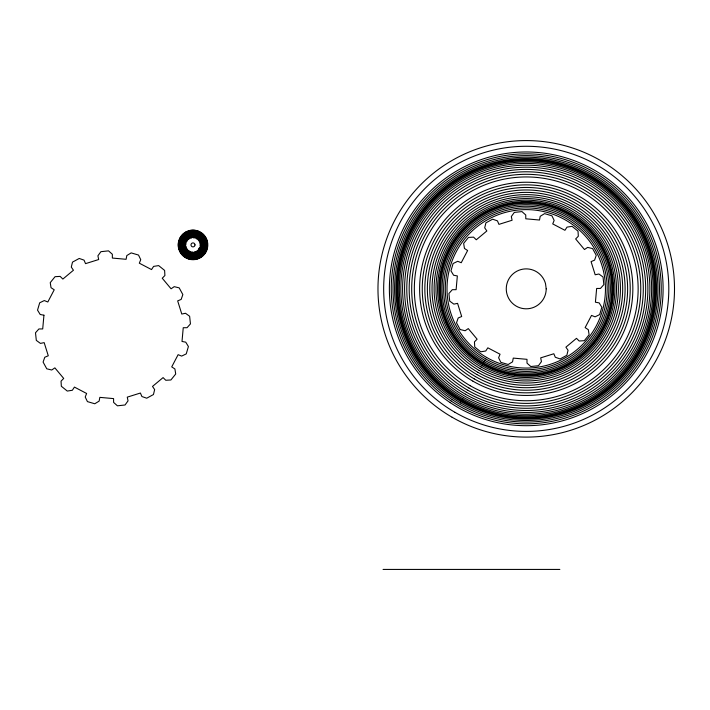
<?xml version="1.0" encoding="UTF-8"?>
<svg xmlns="http://www.w3.org/2000/svg" width="710" height="710" viewBox="0 0 710 710"><rect width="100%" height="100%" fill="white"/><g stroke="black" fill="none" stroke-linecap="round" stroke-linejoin="round"><path stroke-width="1.06" d="M198.871 248.775L199.51 247.559L200.326 247.479L200.025 244.861L200.664 243.716L199.883 243.494L199.616 240.876L198.809 240.965L197.566 238.649L196.856 239.048L194.815 237.38L194.309 238.019L191.798 237.255L191.567 238.045L188.949 238.303L189.046 239.11L186.73 240.353L187.12 241.072L185.452 243.104L186.1 243.61L185.337 246.13L186.118 246.352L186.375 248.97L187.191 248.873L188.434 251.198L189.144 250.799L191.176 252.467L191.691 251.828L194.203 252.591L194.425 251.802L197.043 251.544L196.954 250.736L199.27 249.494L198.871 248.775M383.054 569.429L559.853 569.429M460.169 329.538L465.139 330.736L468.28 328.597L477.111 339.176L474.449 341.883L474.741 346.986L480.705 351.796L485.747 351.006L487.832 347.82L500.044 354.21L498.615 357.742L500.834 362.34L508.183 364.505L512.549 361.834L513.259 358.097L526.989 359.331L527.006 363.138L530.823 366.537L538.437 365.721L541.446 361.594L540.674 357.867L553.827 353.757L555.309 357.263L560.137 358.94L566.855 355.275L568.053 350.305L565.914 347.163L576.493 338.333L579.2 341.004L584.303 340.702L589.114 334.747L588.324 329.697L585.138 327.612L591.528 315.409L595.06 316.837L599.657 314.61L601.823 307.261L599.16 302.904L595.415 302.194L596.648 288.455L600.456 288.438L603.855 284.621L603.038 277.007L598.912 273.998L595.184 274.77L591.075 261.626L594.581 260.135L596.258 255.316L592.593 248.589L587.623 247.391L584.481 249.53L575.65 238.959L578.322 236.244L578.02 231.14L572.065 226.33L567.015 227.129L564.929 230.306L552.726 223.916L554.155 220.393L551.927 215.787L544.579 213.63L540.221 216.293L539.511 220.029L525.773 218.795L525.755 214.988L521.939 211.589L514.324 212.405L511.315 216.532L512.087 220.26L498.944 224.369L497.453 220.872L492.634 219.186L485.906 222.86L484.708 227.821L486.847 230.972L476.277 239.794L473.561 237.131L468.458 237.424L463.648 243.388L464.447 248.429L467.624 250.523L461.234 262.727L457.71 261.298L453.104 263.517L450.948 270.865L453.61 275.231L457.347 275.942L456.113 289.68L452.305 289.689L448.906 293.505L449.723 301.12L453.85 304.128L457.577 303.356L461.686 316.509L458.19 317.991L456.503 322.819L460.169 329.538M207.444 246.805A14.591 14.591 0 0 1 207.071 248.677M206.796 249.592A14.591 14.591 0 0 1 194.886 259.363M191.079 259.363A14.591 14.591 0 0 1 179.506 250.479M179.168 249.592A14.591 14.591 0 0 1 178.68 247.746M178.521 246.805A14.591 14.591 0 0 1 178.521 242.998M178.68 242.057A14.591 14.591 0 0 1 179.168 240.211M179.506 239.314A14.591 14.591 0 0 1 187.404 231.424M188.292 231.087A14.591 14.591 0 0 1 194.886 230.439M195.827 230.59A14.591 14.591 0 0 1 199.439 231.815M200.282 232.268A14.591 14.591 0 0 1 206.796 240.211M207.071 241.125A14.591 14.591 0 0 1 207.444 242.998M207.222 246.778A14.36 14.36 0 0 1 207.071 247.701M206.583 249.521A14.36 14.36 0 0 1 206.255 250.399M205.864 251.251A14.36 14.36 0 0 1 204.382 253.648M203.779 254.366A14.36 14.36 0 0 1 200.965 256.842M200.167 257.339A14.36 14.36 0 0 1 199.332 257.783M198.48 258.165A14.36 14.36 0 0 1 197.602 258.502M196.705 258.768A14.36 14.36 0 0 1 194.859 259.141M190.182 258.99A14.36 14.36 0 0 1 189.268 258.768M188.372 258.502A14.36 14.36 0 0 1 187.484 258.165M186.632 257.783A14.36 14.36 0 0 1 185.008 256.842M184.245 256.292A14.36 14.36 0 0 1 181.041 252.875M180.1 251.251A14.36 14.36 0 0 1 179.719 250.399M179.381 249.521A14.36 14.36 0 0 1 178.902 247.701M178.902 242.101A14.36 14.36 0 0 1 179.381 240.282M179.719 239.403A14.36 14.36 0 0 1 180.544 237.717M181.041 236.918A14.36 14.36 0 0 1 185.008 232.96M185.807 232.463A14.36 14.36 0 0 1 186.632 232.019M189.268 231.025A14.36 14.36 0 0 1 190.182 230.812M195.782 230.812A14.36 14.36 0 0 1 196.705 231.025M197.602 231.3A14.36 14.36 0 0 1 198.48 231.629M200.965 232.96A14.36 14.36 0 0 1 203.779 235.427M204.924 236.918A14.36 14.36 0 0 1 205.864 238.551M206.255 239.403A14.36 14.36 0 0 1 206.583 240.282M207.071 242.101A14.36 14.36 0 0 1 207.222 243.024M186.002 256.993A13.969 13.969 0 0 1 185.221 256.514M182.479 235.693A13.969 13.969 0 0 1 183.109 235.019M43.94 315.204L42.706 328.943L38.899 328.961L35.5 332.777L36.316 340.392L40.443 343.4L44.171 342.628L48.28 355.772L44.774 357.254L43.097 362.082L46.762 368.809L51.732 370.008L54.874 367.869L63.705 378.439L61.042 381.155L61.335 386.258L67.29 391.068L72.34 390.269L74.426 387.092L86.629 393.482L85.209 397.005L87.428 401.611L94.776 403.768L99.134 401.106L99.844 397.369L113.582 398.603L113.6 402.41L117.416 405.809L125.031 404.993L128.04 400.866L127.267 397.139L140.411 393.029L141.902 396.526L146.721 398.212L153.449 394.538L154.647 389.577L152.508 386.426L163.078 377.605L165.794 380.267L170.897 379.974L175.707 374.01L174.909 368.969L171.731 366.875L178.121 354.672L181.654 356.101L186.251 353.882L188.407 346.533L185.745 342.167L182.008 341.457L183.242 327.718L187.049 327.709L190.449 323.893L189.632 316.278L185.505 313.27L181.778 314.042L177.669 300.889L181.165 299.407L182.852 294.579L179.186 287.861L174.216 286.662L171.074 288.801L162.244 278.222L164.906 275.515L164.613 270.412L158.658 265.602L153.608 266.392L151.523 269.578L139.32 263.188L140.74 259.656L138.521 255.059L131.173 252.893L126.815 255.556L126.096 259.301L112.366 258.058L112.349 254.26L108.532 250.861L100.918 251.677L97.909 255.804L98.681 259.532L85.537 263.641L84.046 260.135L79.227 258.458L72.5 262.123L71.302 267.093L73.441 270.235L62.862 279.065L60.155 276.394L55.052 276.687L50.241 282.651L51.031 287.701L54.217 289.786L47.827 301.99L44.295 300.561L39.698 302.788L37.532 310.137L40.204 314.495L43.94 315.204M546.203 288.837L545.52 283.672A19.969 19.969 0 0 0 513.401 273.545A19.969 19.969 0 0 0 517.794 306.942A19.969 19.969 0 0 0 546.203 288.837M194.984 244.897L194.913 244.382A1.997 1.997 0 0 0 191.7 243.37A1.997 1.997 0 0 0 192.144 246.707A1.997 1.997 0 0 0 194.984 244.897M184.751 257.224A14.83 14.83 0 0 0 207.781 245.873A14.83 14.83 0 0 0 186.428 231.602A14.83 14.83 0 0 0 184.751 257.224M188.043 253.461A9.887 9.887 0 0 0 202.874 244.897A9.887 9.887 0 0 0 188.043 236.341A9.887 9.887 0 0 0 188.043 253.461M188.159 253.257A9.647 9.647 0 0 0 202.634 244.897A9.647 9.647 0 0 0 188.159 236.545A9.647 9.647 0 0 0 188.159 253.257M188.274 253.062A9.416 9.416 0 0 0 202.403 244.897A9.416 9.416 0 0 0 188.274 236.741A9.416 9.416 0 0 0 188.274 253.062M187.919 253.683A10.135 10.135 0 0 0 203.122 244.897A10.135 10.135 0 0 0 187.919 236.119A10.135 10.135 0 0 0 187.919 253.683M188.381 252.875A9.212 9.212 0 0 0 202.199 244.897A9.212 9.212 0 0 0 188.381 236.927A9.212 9.212 0 0 0 188.381 252.875M188.061 252.272A8.866 8.866 0 0 0 201.826 245.483A8.866 8.866 0 0 0 189.064 236.954A8.866 8.866 0 0 0 188.061 252.272M187.972 252.405A9.026 9.026 0 0 0 201.995 245.491A9.026 9.026 0 0 0 188.993 236.803A9.026 9.026 0 0 0 187.972 252.405M187.786 253.905A10.402 10.402 0 0 0 203.379 244.897A10.402 10.402 0 0 0 187.786 235.898A10.402 10.402 0 0 0 187.786 253.905M187.653 254.136A10.659 10.659 0 0 0 203.646 244.897A10.659 10.659 0 0 0 187.653 235.667A10.659 10.659 0 0 0 187.653 254.136M187.014 255.245A11.946 11.946 0 0 0 204.933 244.897A11.946 11.946 0 0 0 187.014 234.557A11.946 11.946 0 0 0 187.014 255.245M186.899 255.431A12.168 12.168 0 0 0 205.146 244.897A12.168 12.168 0 0 0 186.899 234.362A12.168 12.168 0 0 0 186.899 255.431M187.129 255.041A11.706 11.706 0 0 0 204.693 244.897A11.706 11.706 0 0 0 187.129 234.761A11.706 11.706 0 0 0 187.129 255.041M186.801 255.609A12.363 12.363 0 0 0 205.35 244.897A12.363 12.363 0 0 0 186.801 234.193A12.363 12.363 0 0 0 186.801 255.609M186.712 255.76A12.54 12.54 0 0 0 205.527 244.897A12.54 12.54 0 0 0 186.712 234.043A12.54 12.54 0 0 0 186.712 255.76M187.254 254.819A11.458 11.458 0 0 0 204.436 244.897A11.458 11.458 0 0 0 187.254 234.983A11.458 11.458 0 0 0 187.254 254.819M187.387 254.588A11.191 11.191 0 0 0 204.178 244.897A11.191 11.191 0 0 0 187.387 235.205A11.191 11.191 0 0 0 187.387 254.588M188.62 252.458A8.733 8.733 0 0 0 201.72 244.897A8.733 8.733 0 0 0 188.62 237.335A8.733 8.733 0 0 0 188.62 252.458M188.78 252.192A8.413 8.413 0 0 0 201.4 244.897A8.413 8.413 0 0 0 188.78 237.61A8.413 8.413 0 0 0 188.78 252.192M189.02 251.757A7.925 7.925 0 0 0 200.903 244.897A7.925 7.925 0 0 0 189.02 238.036A7.925 7.925 0 0 0 189.02 251.757M188.94 251.908A8.094 8.094 0 0 0 201.081 244.897A8.094 8.094 0 0 0 188.94 237.894A8.094 8.094 0 0 0 188.94 251.908M188.709 252.307A8.547 8.547 0 0 0 201.534 244.897A8.547 8.547 0 0 0 188.709 237.495A8.547 8.547 0 0 0 188.709 252.307M186.233 256.594A13.499 13.499 0 0 0 206.486 244.897A13.499 13.499 0 0 0 186.233 233.208A13.499 13.499 0 0 0 186.233 256.594M185.381 256.283A13.685 13.685 0 0 0 206.645 245.793A13.685 13.685 0 0 0 186.934 232.623A13.685 13.685 0 0 0 185.381 256.283M185.86 257.251A14.253 14.253 0 0 0 207.24 244.897A14.253 14.253 0 0 0 185.86 232.552A14.253 14.253 0 0 0 185.86 257.251M186.322 256.434A13.321 13.321 0 0 0 206.308 244.897A13.321 13.321 0 0 0 186.322 233.359A13.321 13.321 0 0 0 186.322 256.434M186.473 256.186A13.028 13.028 0 0 0 206.015 244.897A13.028 13.028 0 0 0 186.473 233.617A13.028 13.028 0 0 0 186.473 256.186M186.402 256.301A13.162 13.162 0 0 0 206.148 244.897A13.162 13.162 0 0 0 186.402 233.501A13.162 13.162 0 0 0 186.402 256.301M186.579 255.99A12.807 12.807 0 0 0 205.793 244.897A12.807 12.807 0 0 0 186.579 233.803A12.807 12.807 0 0 0 186.579 255.99M452.101 417.24A148.266 148.266 0 0 0 674.5 288.837A148.266 148.266 0 0 0 452.101 160.442A148.266 148.266 0 0 0 452.101 417.24M476.8 374.463A98.868 98.868 0 0 0 625.102 288.837A98.868 98.868 0 0 0 476.8 203.22A98.868 98.868 0 0 0 476.8 374.463M478.007 372.377A96.454 96.454 0 0 0 622.688 288.837A96.454 96.454 0 0 0 478.007 205.305A96.454 96.454 0 0 0 478.007 372.377M479.135 370.416A94.19 94.19 0 0 0 620.425 288.837A94.19 94.19 0 0 0 479.135 207.267A94.19 94.19 0 0 0 479.135 370.416M475.54 376.646A101.388 101.388 0 0 0 627.622 288.837A101.388 101.388 0 0 0 475.54 201.036A101.388 101.388 0 0 0 475.54 376.646M480.173 368.614A92.114 92.114 0 0 0 618.348 288.837A92.114 92.114 0 0 0 480.173 209.068A92.114 92.114 0 0 0 480.173 368.614M481.912 365.606A88.643 88.643 0 0 0 614.878 288.837A88.643 88.643 0 0 0 481.912 212.068A88.643 88.643 0 0 0 481.912 365.606M481.105 367.008A90.259 90.259 0 0 0 616.493 288.837A90.259 90.259 0 0 0 481.105 210.675A90.259 90.259 0 0 0 481.105 367.008M474.245 378.892A103.979 103.979 0 0 0 630.214 288.837A103.979 103.979 0 0 0 474.245 198.791A103.979 103.979 0 0 0 474.245 378.892M472.931 381.163A106.606 106.606 0 0 0 632.841 288.837A106.606 106.606 0 0 0 472.931 196.519A106.606 106.606 0 0 0 472.931 381.163M466.514 392.284A119.44 119.44 0 0 0 645.674 288.837A119.44 119.44 0 0 0 466.514 185.399A119.44 119.44 0 0 0 466.514 392.284M465.405 394.192A121.65 121.65 0 0 0 647.884 288.837A121.65 121.65 0 0 0 465.405 183.491A121.65 121.65 0 0 0 465.405 394.192M467.704 390.216A117.061 117.061 0 0 0 643.295 288.837A117.061 117.061 0 0 0 467.704 187.467A117.061 117.061 0 0 0 467.704 390.216M457.542 391.645A123.646 123.646 0 0 0 649.615 296.931A123.646 123.646 0 0 0 471.547 177.944A123.646 123.646 0 0 0 457.542 391.645M463.532 397.44A125.404 125.404 0 0 0 651.638 288.837A125.404 125.404 0 0 0 463.532 180.233A125.404 125.404 0 0 0 463.532 397.44M468.964 388.033A114.532 114.532 0 0 0 640.766 288.837A114.532 114.532 0 0 0 468.964 189.65A114.532 114.532 0 0 0 468.964 388.033M462.787 398.736A126.895 126.895 0 0 0 653.129 288.837A126.895 126.895 0 0 0 462.787 178.947A126.895 126.895 0 0 0 462.787 398.736M470.286 385.752A111.905 111.905 0 0 0 638.139 288.837A111.905 111.905 0 0 0 470.286 191.931A111.905 111.905 0 0 0 470.286 385.752M482.951 363.813A86.576 86.576 0 0 0 612.81 288.837A86.576 86.576 0 0 0 482.951 213.87A86.576 86.576 0 0 0 482.951 363.813M482.578 364.452A87.312 87.312 0 0 0 613.538 288.837A87.312 87.312 0 0 0 482.578 213.231A87.312 87.312 0 0 0 482.578 364.452M484.93 360.378A82.608 82.608 0 0 0 608.843 288.837A82.608 82.608 0 0 0 484.93 217.304A82.608 82.608 0 0 0 484.93 360.378M484.158 361.727A84.153 84.153 0 0 0 610.387 288.837A84.153 84.153 0 0 0 484.158 215.955A84.153 84.153 0 0 0 484.158 361.727M486.625 357.45A79.227 79.227 0 0 0 605.461 288.837A79.227 79.227 0 0 0 486.625 220.224A79.227 79.227 0 0 0 486.625 357.45M485.764 358.932A80.931 80.931 0 0 0 607.165 288.837A80.931 80.931 0 0 0 485.764 218.751A80.931 80.931 0 0 0 485.764 358.932M483.483 362.89A85.502 85.502 0 0 0 611.736 288.837A85.502 85.502 0 0 0 483.483 214.793A85.502 85.502 0 0 0 483.483 362.89M451.232 401.079A134.998 134.998 0 0 0 660.939 297.667A134.998 134.998 0 0 0 466.532 167.773A134.998 134.998 0 0 0 451.232 401.079M450.202 402.632A136.861 136.861 0 0 0 662.803 297.792A136.861 136.861 0 0 0 465.698 166.096A136.861 136.861 0 0 0 450.202 402.632M454.95 412.306A142.568 142.568 0 0 0 668.802 288.837A142.568 142.568 0 0 0 454.95 165.377A142.568 142.568 0 0 0 454.95 412.306M452.217 399.615A133.223 133.223 0 0 0 659.173 297.552A133.223 133.223 0 0 0 467.313 169.353A133.223 133.223 0 0 0 452.217 399.615M461.092 401.674A130.294 130.294 0 0 0 656.528 288.837A130.294 130.294 0 0 0 461.092 176.009A130.294 130.294 0 0 0 461.092 401.674M460.417 402.845A131.634 131.634 0 0 0 657.868 288.837A131.634 131.634 0 0 0 460.417 174.837A131.634 131.634 0 0 0 460.417 402.845M462.183 399.783A128.102 128.102 0 0 0 654.336 288.837A128.102 128.102 0 0 0 462.183 177.899A128.102 128.102 0 0 0 462.183 399.783M461.731 400.555A128.998 128.998 0 0 0 655.232 288.837A128.998 128.998 0 0 0 461.731 177.118A128.998 128.998 0 0 0 461.731 400.555M461.606 400.768A129.247 129.247 0 0 0 655.481 288.837A129.247 129.247 0 0 0 461.606 176.905A129.247 129.247 0 0 0 461.606 400.768"/></g></svg>
